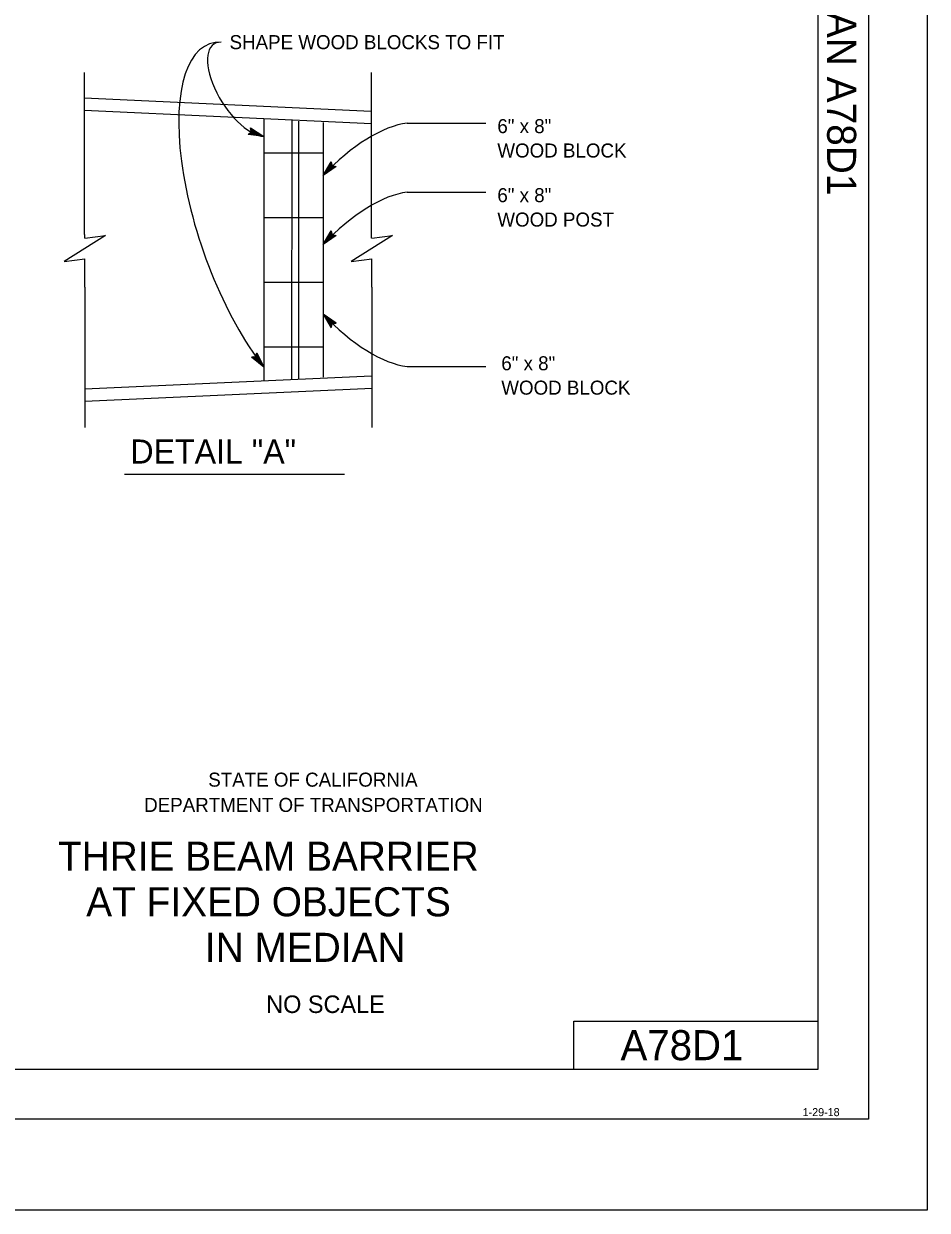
# Model space of a CAD drawing. Extents: x -894 to 866, y -476 to 714.
# Drawn here: x 415 to 866, y -476 to 116 of the extents above; entities that cross this region are included whole.
import ezdxf

# ---------------------------------------------------------------- set-up
doc = ezdxf.new("R2010")
doc.units = 0
for name, color, linetype in [('10 Sheet Format', 7, 'Continuous'), ('56 Stage 3 Anno', 7, 'Continuous'), ('57 Undefined', 7, 'Continuous'), ('60 Nongeo Data', 7, 'Continuous')]:
    doc.layers.add(name, color=color, linetype=linetype)

msp = doc.modelspace()

# ---------------------------------------------------------------- linework, layer by layer
at = {"layer": '10 Sheet Format'}
for p, q in [((811.55, -406.04), (811.55, 643.96)), ((689.55, -406.04), (689.55, -382.04)), ((689.55, -382.04), (811.55, -382.04)), ((198.77, -406.04), (811.55, -406.04)), ((836.58, -431.05), (836.58, -431.05))]:
    msp.add_line(p, q, dxfattribs=at)
for points in [[(-894.04, 713.56), (865.96, 713.56), (865.96, -476.44), (-894.04, -476.44)], [(-863.43, 668.96), (836.57, 668.96), (836.57, -431.04), (-863.43, -431.04)], [(-863.43, 668.96), (836.57, 668.96), (836.57, -431.04), (-863.43, -431.04)]]:
    msp.add_lwpolyline(points, close=True, dxfattribs=at)
at = {"layer": '56 Stage 3 Anno'}
for p, q in [((606.27, 66.06), (645.58, 66.06)), ((526.83, 60.51), (528.4, 61.75)), ((534.68, 59.39), (526.83, 60.51)), ((526.83, 60.51), (526.83, 60.51)), ((532.99, 60.02), (527.27, 60.84)), ((531.34, 60.65), (527.64, 61.18)), ((528.4, 61.75), (528.04, 63.74)), ((528.04, 63.74), (528.04, 63.74)), ((528.04, 63.74), (534.68, 59.39)), ((529.67, 61.28), (528.09, 61.5)), ((528.14, 63.21), (533.01, 60.02)), ((528.26, 62.67), (531.34, 60.65)), ((528.31, 62.17), (529.67, 61.28)), ((534.68, 59.39), (534.68, 59.39)), ((564.24, 40), (568.33, 46.8)), ((570.83, 44.43), (564.24, 40)), ((565.47, 41.31), (568.46, 46.26)), ((570.3, 44.54), (565.47, 41.29)), ((566.7, 42.59), (568.62, 45.79)), ((569.76, 44.64), (566.7, 42.59)), ((567.93, 43.88), (568.75, 45.25)), ((569.28, 44.78), (567.93, 43.88)), ((568.33, 46.8), (568.33, 46.8)), ((568.33, 46.8), (568.86, 44.87)), ((568.86, 44.87), (570.83, 44.43)), ((570.83, 44.43), (570.83, 44.43)), ((564.24, 40), (564.24, 40)), ((606.27, 31.61), (645.58, 31.61)), ((564.24, 5.55), (568.33, 12.34)), ((568.33, 12.34), (568.33, 12.34)), ((568.33, 12.34), (568.86, 10.41)), ((570.83, 9.97), (564.24, 5.55)), ((565.47, 6.85), (568.46, 11.8)), ((570.3, 10.08), (565.47, 6.84)), ((566.7, 8.13), (568.62, 11.33)), ((569.76, 10.18), (566.7, 8.13)), ((567.93, 9.42), (568.75, 10.79)), ((569.28, 10.33), (567.93, 9.42)), ((568.86, 10.41), (570.83, 9.97)), ((570.83, 9.97), (570.83, 9.97)), ((564.24, 5.55), (564.24, 5.55)), ((570.83, -33.68), (564.24, -29.25)), ((564.24, -29.25), (564.24, -29.25)), ((564.24, -29.25), (568.33, -36.05)), ((570.3, -33.79), (565.47, -30.55)), ((565.47, -30.56), (568.46, -35.51)), ((569.76, -33.89), (566.7, -31.84)), ((566.7, -31.84), (568.62, -35.04)), ((569.28, -34.04), (567.93, -33.13)), ((567.93, -33.13), (568.75, -34.5)), ((568.33, -36.05), (568.86, -34.12)), ((568.86, -34.12), (570.83, -33.68)), ((570.83, -33.68), (570.83, -33.68)), ((568.33, -36.05), (568.33, -36.05)), ((528.49, -50.64), (530.48, -50.39)), ((534.62, -55.67), (528.49, -50.64)), ((528.49, -50.64), (528.49, -50.64)), ((533.51, -54.26), (529.04, -50.59)), ((532.42, -52.86), (529.53, -50.5)), ((531.32, -51.46), (530.09, -50.45)), ((530.48, -50.39), (531.2, -48.51)), ((530.62, -50), (531.32, -51.46)), ((530.83, -49.54), (532.42, -52.86)), ((531.01, -49.02), (533.52, -54.27)), ((531.2, -48.51), (531.2, -48.51)), ((531.2, -48.51), (534.62, -55.67)), ((534.62, -55.67), (534.62, -55.67)), ((606.27, -55.32), (645.58, -55.32))]:
    msp.add_line(p, q, dxfattribs=at)
for centre, major_axis, ratio, start_param, end_param in [((539.72, 14.26), (31.94, -91.46), 0.384835, 2.991286, 5.438752), ((524.28, 82.94), (14.47, -22.66), 0.453405, 2.848051, 5.951548), ((579.81, 19.81), (-38.25, -43.31), 0.43487, 3.585225, 4.628657), ((579.81, -14.65), (-38.25, -43.31), 0.43487, 3.585225, 4.628657), ((579.81, -9.06), (-38.25, 43.31), 0.43487, 1.654528, 2.69796)]:
    msp.add_ellipse(centre, major_axis=major_axis, ratio=ratio, start_param=start_param, end_param=end_param, dxfattribs=at)
at = {"layer": '57 Undefined'}
msp.add_line((465.12, -109.08), (574.94, -109.08), dxfattribs=at)
at = {"layer": '60 Nongeo Data'}
for p, q in [((445.01, 91.41), (445.02, 10.58)), ((588.34, 91.41), (588.35, 8.73)), ((588.34, 71.97), (445.01, 78.51)), ((588.5, 65.85), (445.01, 72.4)), ((534.62, 68.2), (534.62, -62.51)), ((548.61, 67.37), (548.52, -61.68)), ((552.05, 67.16), (551.95, -61.47)), ((564.24, 66.43), (564.24, -60.74)), ((534.62, 51.24), (564.24, 51.24)), ((534.62, 18.98), (564.24, 18.98)), ((445.27, 8.76), (445.27, 10.58)), ((445.27, -15.78), (445.27, -1.58)), ((588.6, -15.78), (588.6, -1.58)), ((445.27, -15.78), (445.28, -85.71)), ((534.62, -13.29), (564.24, -13.29)), ((588.6, -15.78), (588.6, -85.71)), ((534.62, -45.55), (564.24, -45.55)), ((588.5, -60.16), (445.28, -66.7)), ((588.78, -66.26), (445.28, -72.81))]:
    msp.add_line(p, q, dxfattribs=at)
for points in [[(445.27, 8.76), (455.6, 10.05), (434.94, -2.87), (445.27, -1.58)], [(588.6, 8.76), (598.93, 10.05), (578.26, -2.87), (588.6, -1.58)]]:
    msp.add_lwpolyline(points, dxfattribs=at)

# ---------------------------------------------------------------- texts
at = {"layer": '10 Sheet Format'}
msp.add_text('2018 STANDARD PLAN A78D1', height=14.5, rotation=270, dxfattribs=at).set_placement((815.95, 305.92))
for s, height, p in [('STATE OF CALIFORNIA', 7, (506.93, -265.03)), ('DEPARTMENT OF TRANSPORTATION', 7, (474.93, -277.64)), ('THRIE BEAM BARRIER', 14.5, (431.89, -306.97)), ('AT FIXED OBJECTS', 14.5, (445.99, -329.73)), ('IN MEDIAN', 14.5, (505.25, -352.46)), ('NO SCALE', 8.75, (535.88, -377.98)), ('A78D1', 15, (712.79, -401.54)), ('1-29-18', 4, (803.74, -429.46))]:
    msp.add_text(s, height=height, dxfattribs=at).set_placement(p)
at = {"layer": '57 Undefined'}
for s, height, p in [('SHAPE WOOD BLOCKS TO FIT', 7, (517.56, 103.03)), ('6" x 8"', 7, (651.28, 61.12)), ('WOOD BLOCK', 7, (651.28, 48.96)), ('6" x 8"', 7, (651.28, 26.67)), ('WOOD POST', 7, (651.28, 14.5)), ('6" x 8"', 7, (653.25, -57.23)), ('WOOD BLOCK', 7, (653.25, -69.39)), ('DETAIL "A"', 12, (468.04, -103.77))]:
    msp.add_text(s, height=height, dxfattribs=at).set_placement(p)

doc.saveas('drawing.dxf')
